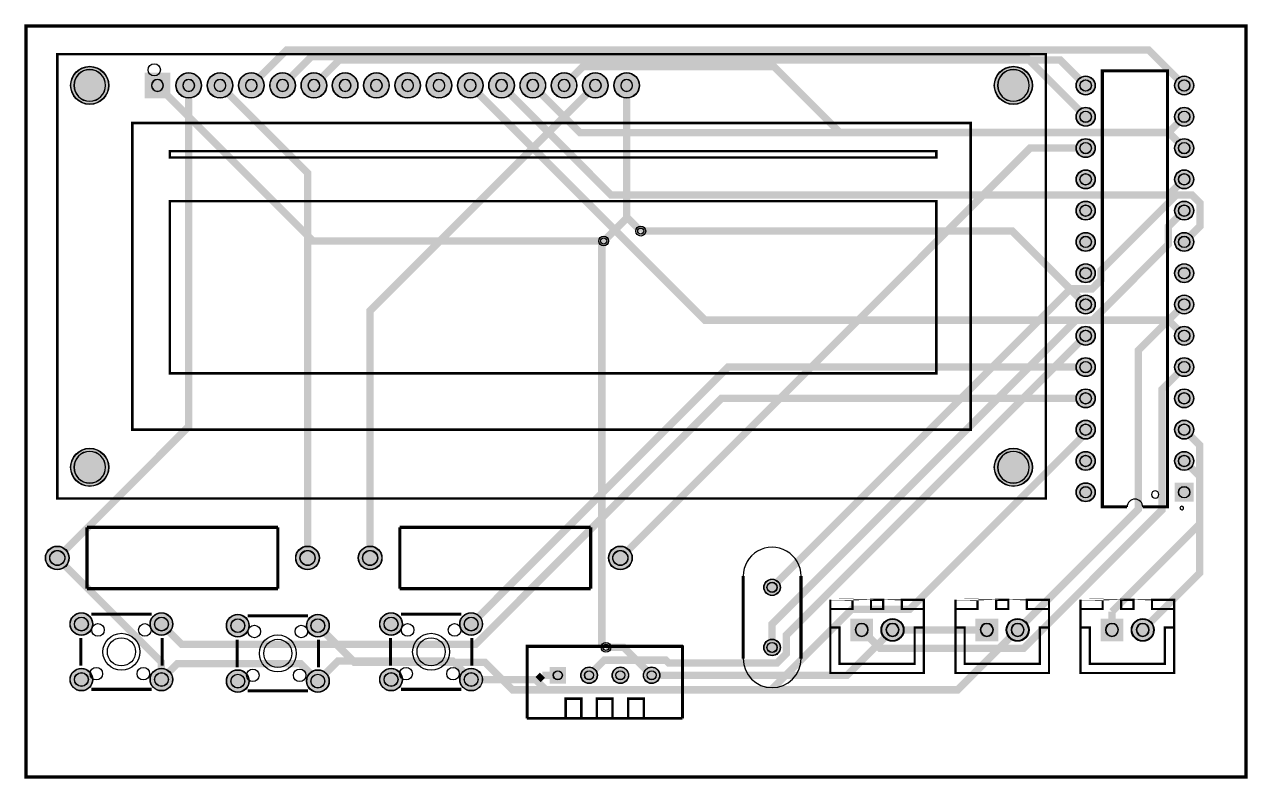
# Model space of a CAD drawing. Header units: millimetres. Extents: x 7.5 to 106.8, y 38 to 99.2.
import ezdxf

# ---------------------------------------------------------------- set-up
doc = ezdxf.new("R2010")
doc.units = ezdxf.units.MM
for name, color, linetype, true_color in [('BoardOutLine', 7, 'Continuous', 0xff00ff), ('BottomLayer', 7, 'Continuous', 0x0000ff), ('BottomSolderMaskLayer', 7, 'Continuous', 0xaa00ff), ('Document', 7, 'Continuous', 0xffffff), ('Hole', 7, 'Continuous', 0x222222), ('Multi-Layer', 7, 'Continuous', 0xc0c0c0), ('TopLayer', 7, 'Continuous', 0xff0000), ('TopSilkLayer', 7, 'Continuous', 0xffcc00), ('TopSolderMaskLayer', 7, 'Continuous', 0x800080)]:
    doc.layers.add(name, color=color, linetype=linetype, true_color=true_color)

msp = doc.modelspace()

# ---------------------------------------------------------------- hatches: boundary and pattern name
at = {"layer": 'BottomSolderMaskLayer'}
for points in [[(11.243, 94.24, 1), (14.341, 94.24, 1)], [(86.243, 94.24, 1), (89.342, 94.24, 1)], [(17.251, 95.282), (19.333, 95.282), (19.333, 93.199), (17.251, 93.199)], [(19.791, 94.24, 1), (21.874, 94.24, 1)], [(22.331, 94.24, 1), (24.414, 94.24, 1)], [(24.871, 94.24, 1), (26.954, 94.24, 1)], [(27.411, 94.24, 1), (29.494, 94.24, 1)], [(29.951, 94.24, 1), (32.034, 94.24, 1)], [(32.491, 94.24, 1), (34.574, 94.24, 1)], [(35.031, 94.24, 1), (37.114, 94.24, 1)], [(37.571, 94.24, 1), (39.654, 94.24, 1)], [(40.111, 94.24, 1), (42.194, 94.24, 1)], [(42.651, 94.24, 1), (44.734, 94.24, 1)], [(45.191, 94.24, 1), (47.274, 94.24, 1)], [(47.731, 94.24, 1), (49.814, 94.24, 1)], [(50.271, 94.24, 1), (52.354, 94.24, 1)], [(52.811, 94.24, 1), (54.894, 94.24, 1)], [(55.351, 94.24, 1), (57.434, 94.24, 1)], [(92.888, 94.234, 1), (94.439, 94.234, 1)], [(100.888, 94.234, 1), (102.439, 94.234, 1)], [(92.888, 91.694, 1), (94.439, 91.694, 1)], [(100.888, 91.694, 1), (102.439, 91.694, 1)], [(92.888, 89.154, 1), (94.439, 89.154, 1)], [(100.888, 89.154, 1), (102.439, 89.154, 1)], [(92.888, 86.614, 1), (94.439, 86.614, 1)], [(100.888, 86.614, 1), (102.439, 86.614, 1)], [(92.888, 84.074, 1), (94.439, 84.074, 1)], [(100.888, 84.074, 1), (102.439, 84.074, 1)], [(92.888, 81.534, 1), (94.439, 81.534, 1)], [(100.888, 81.534, 1), (102.439, 81.534, 1)], [(92.888, 78.994, 1), (94.439, 78.994, 1)], [(100.888, 78.994, 1), (102.439, 78.994, 1)], [(92.888, 76.454, 1), (94.439, 76.454, 1)], [(100.888, 76.454, 1), (102.439, 76.454, 1)], [(92.888, 73.914, 1), (94.439, 73.914, 1)], [(100.888, 73.914, 1), (102.439, 73.914, 1)], [(92.888, 71.374, 1), (94.439, 71.374, 1)], [(100.888, 71.374, 1), (102.439, 71.374, 1)], [(92.888, 68.834, 1), (94.439, 68.834, 1)], [(100.888, 68.834, 1), (102.439, 68.834, 1)], [(92.888, 66.294, 1), (94.439, 66.294, 1)], [(100.888, 66.294, 1), (102.439, 66.294, 1)], [(11.243, 63.24, 1), (14.341, 63.24, 1)], [(86.243, 63.24, 1), (89.342, 63.24, 1)], [(92.888, 63.754, 1), (94.439, 63.754, 1)], [(100.888, 63.754, 1), (102.439, 63.754, 1)], [(92.888, 61.214, 1), (94.439, 61.214, 1)], [(102.439, 60.439), (100.888, 60.439), (100.888, 61.99), (102.439, 61.99)], [(9.195, 55.88, 1), (11.125, 55.88, 1)], [(29.515, 55.88, 1), (31.445, 55.88, 1)], [(34.595, 55.88, 1), (36.525, 55.88, 1)], [(54.915, 55.88, 1), (56.845, 55.88, 1)], [(67.524, 53.494, 1), (68.874, 53.494, 1)], [(11.19, 50.511, 1), (13.041, 50.511, 1)], [(17.693, 50.511, 1), (19.544, 50.511, 1)], [(23.89, 50.384, 1), (25.741, 50.384, 1)], [(30.393, 50.384, 1), (32.244, 50.384, 1)], [(36.336, 50.511, 1), (38.187, 50.511, 1)], [(42.839, 50.511, 1), (44.69, 50.511, 1)], [(74.552, 50.964), (76.404, 50.964), (76.404, 49.112), (74.552, 49.112)], [(77.052, 50.038, 1), (78.904, 50.038, 1)], [(84.712, 50.964), (86.564, 50.964), (86.564, 49.112), (84.712, 49.112)], [(87.212, 50.038, 1), (89.064, 50.038, 1)], [(94.872, 50.964), (96.724, 50.964), (96.724, 49.112), (94.872, 49.112)], [(97.372, 50.038, 1), (99.224, 50.038, 1)], [(67.524, 48.614, 1), (68.874, 48.614, 1)], [(11.19, 46.01, 1), (13.041, 46.01, 1)], [(17.693, 46.01, 1), (19.544, 46.01, 1)], [(23.89, 45.883, 1), (25.741, 45.883, 1)], [(30.393, 45.883, 1), (32.244, 45.883, 1)], [(36.336, 46.01, 1), (38.187, 46.01, 1)], [(42.839, 46.01, 1), (44.69, 46.01, 1)], [(51.473, 45.682), (50.127, 45.682), (50.127, 47.028), (51.473, 47.028)], [(52.667, 46.355, 1), (54.013, 46.355, 1)], [(55.207, 46.355, 1), (56.553, 46.355, 1)], [(57.747, 46.355, 1), (59.093, 46.355, 1)]]:
    msp.add_hatch(color=256, dxfattribs=at).paths.add_polyline_path(points)
at = {"layer": 'Document'}
for points in [[(48.43, 42.955), (48.43, 48.585), (60.8, 48.585), (60.8, 42.955), (48.58, 42.955), (48.58, 42.755), (60.95, 42.755), (61.04, 42.845), (61.04, 48.715), (60.93, 48.825), (48.29, 48.825), (48.19, 48.725), (48.19, 42.815), (48.25, 42.755), (48.57, 42.755), (48.57, 42.955)], [(51.53, 42.955), (51.34, 42.955), (51.34, 44.475), (51.41, 44.545), (52.73, 44.545), (52.8, 44.475), (52.8, 42.965), (52.61, 42.965), (52.61, 44.345), (52.6, 44.355), (51.54, 44.355), (51.53, 44.345)], [(54.07, 42.955), (53.88, 42.955), (53.88, 44.475), (53.95, 44.545), (55.27, 44.545), (55.34, 44.475), (55.34, 42.965), (55.15, 42.965), (55.15, 44.345), (55.14, 44.355), (54.08, 44.355), (54.07, 44.345)], [(56.61, 42.955), (56.42, 42.955), (56.42, 44.475), (56.49, 44.545), (57.81, 44.545), (57.88, 44.475), (57.88, 42.965), (57.69, 42.965), (57.69, 44.345), (57.68, 44.355), (56.62, 44.355), (56.61, 44.345)]]:
    msp.add_hatch(color=256, dxfattribs=at).paths.add_polyline_path(points)
at = {"layer": 'Multi-Layer'}
for points in [[(11.268, 94.24, 1), (14.316, 94.24, 1)], [(86.268, 94.24, 1), (89.316, 94.24, 1)], [(17.276, 95.256), (19.308, 95.256), (19.308, 93.224), (17.276, 93.224)], [(19.816, 94.24, 1), (21.848, 94.24, 1)], [(22.356, 94.24, 1), (24.388, 94.24, 1)], [(24.896, 94.24, 1), (26.928, 94.24, 1)], [(27.436, 94.24, 1), (29.468, 94.24, 1)], [(29.976, 94.24, 1), (32.008, 94.24, 1)], [(32.516, 94.24, 1), (34.548, 94.24, 1)], [(35.056, 94.24, 1), (37.088, 94.24, 1)], [(37.596, 94.24, 1), (39.628, 94.24, 1)], [(40.136, 94.24, 1), (42.168, 94.24, 1)], [(42.676, 94.24, 1), (44.708, 94.24, 1)], [(45.216, 94.24, 1), (47.248, 94.24, 1)], [(47.756, 94.24, 1), (49.788, 94.24, 1)], [(50.296, 94.24, 1), (52.328, 94.24, 1)], [(52.836, 94.24, 1), (54.868, 94.24, 1)], [(55.376, 94.24, 1), (57.408, 94.24, 1)], [(92.913, 94.234, 1), (94.413, 94.234, 1)], [(100.913, 94.234, 1), (102.413, 94.234, 1)], [(92.913, 91.694, 1), (94.413, 91.694, 1)], [(100.913, 91.694, 1), (102.413, 91.694, 1)], [(92.913, 89.154, 1), (94.413, 89.154, 1)], [(100.913, 89.154, 1), (102.413, 89.154, 1)], [(92.913, 86.614, 1), (94.413, 86.614, 1)], [(100.913, 86.614, 1), (102.413, 86.614, 1)], [(92.913, 84.074, 1), (94.413, 84.074, 1)], [(100.913, 84.074, 1), (102.413, 84.074, 1)], [(92.913, 81.534, 1), (94.413, 81.534, 1)], [(100.913, 81.534, 1), (102.413, 81.534, 1)], [(92.913, 78.994, 1), (94.413, 78.994, 1)], [(100.913, 78.994, 1), (102.413, 78.994, 1)], [(92.913, 76.454, 1), (94.413, 76.454, 1)], [(100.913, 76.454, 1), (102.413, 76.454, 1)], [(92.913, 73.914, 1), (94.413, 73.914, 1)], [(100.913, 73.914, 1), (102.413, 73.914, 1)], [(92.913, 71.374, 1), (94.413, 71.374, 1)], [(100.913, 71.374, 1), (102.413, 71.374, 1)], [(92.913, 68.834, 1), (94.413, 68.834, 1)], [(100.913, 68.834, 1), (102.413, 68.834, 1)], [(92.913, 66.294, 1), (94.413, 66.294, 1)], [(100.913, 66.294, 1), (102.413, 66.294, 1)], [(11.268, 63.24, 1), (14.316, 63.24, 1)], [(86.268, 63.24, 1), (89.316, 63.24, 1)], [(92.913, 63.754, 1), (94.413, 63.754, 1)], [(100.913, 63.754, 1), (102.413, 63.754, 1)], [(92.913, 61.214, 1), (94.413, 61.214, 1)], [(102.413, 60.464), (100.913, 60.464), (100.913, 61.964), (102.413, 61.964)], [(9.22, 55.88, 1), (11.1, 55.88, 1)], [(29.54, 55.88, 1), (31.42, 55.88, 1)], [(34.62, 55.88, 1), (36.5, 55.88, 1)], [(54.94, 55.88, 1), (56.82, 55.88, 1)], [(67.549, 53.494, 1), (68.849, 53.494, 1)], [(11.216, 50.511, 1), (13.016, 50.511, 1)], [(17.718, 50.511, 1), (19.518, 50.511, 1)], [(23.916, 50.384, 1), (25.716, 50.384, 1)], [(30.418, 50.384, 1), (32.218, 50.384, 1)], [(36.362, 50.511, 1), (38.162, 50.511, 1)], [(42.864, 50.511, 1), (44.664, 50.511, 1)], [(74.603, 50.913), (76.353, 50.913), (76.353, 49.163), (74.603, 49.163)], [(77.103, 50.038, 1), (78.853, 50.038, 1)], [(84.763, 50.913), (86.513, 50.913), (86.513, 49.163), (84.763, 49.163)], [(87.263, 50.038, 1), (89.013, 50.038, 1)], [(94.923, 50.913), (96.673, 50.913), (96.673, 49.163), (94.923, 49.163)], [(97.423, 50.038, 1), (99.173, 50.038, 1)], [(67.549, 48.614, 1), (68.849, 48.614, 1)], [(11.216, 46.01, 1), (13.016, 46.01, 1)], [(17.718, 46.01, 1), (19.518, 46.01, 1)], [(23.916, 45.883, 1), (25.716, 45.883, 1)], [(30.418, 45.883, 1), (32.218, 45.883, 1)], [(36.362, 46.01, 1), (38.162, 46.01, 1)], [(42.864, 46.01, 1), (44.664, 46.01, 1)], [(51.448, 45.707), (50.152, 45.707), (50.152, 47.003), (51.448, 47.003)], [(52.692, 46.355, 1), (53.988, 46.355, 1)], [(55.232, 46.355, 1), (56.528, 46.355, 1)], [(57.772, 46.355, 1), (59.068, 46.355, 1)]]:
    msp.add_hatch(color=256, dxfattribs=at).paths.add_polyline_path(points)
at = {"layer": 'TopSolderMaskLayer'}
for points in [[(11.243, 94.24, 1), (14.341, 94.24, 1)], [(86.243, 94.24, 1), (89.342, 94.24, 1)], [(17.251, 95.282), (19.333, 95.282), (19.333, 93.199), (17.251, 93.199)], [(19.791, 94.24, 1), (21.874, 94.24, 1)], [(22.331, 94.24, 1), (24.414, 94.24, 1)], [(24.871, 94.24, 1), (26.954, 94.24, 1)], [(27.411, 94.24, 1), (29.494, 94.24, 1)], [(29.951, 94.24, 1), (32.034, 94.24, 1)], [(32.491, 94.24, 1), (34.574, 94.24, 1)], [(35.031, 94.24, 1), (37.114, 94.24, 1)], [(37.571, 94.24, 1), (39.654, 94.24, 1)], [(40.111, 94.24, 1), (42.194, 94.24, 1)], [(42.651, 94.24, 1), (44.734, 94.24, 1)], [(45.191, 94.24, 1), (47.274, 94.24, 1)], [(47.731, 94.24, 1), (49.814, 94.24, 1)], [(50.271, 94.24, 1), (52.354, 94.24, 1)], [(52.811, 94.24, 1), (54.894, 94.24, 1)], [(55.351, 94.24, 1), (57.434, 94.24, 1)], [(92.888, 94.234, 1), (94.439, 94.234, 1)], [(100.888, 94.234, 1), (102.439, 94.234, 1)], [(92.888, 91.694, 1), (94.439, 91.694, 1)], [(100.888, 91.694, 1), (102.439, 91.694, 1)], [(92.888, 89.154, 1), (94.439, 89.154, 1)], [(100.888, 89.154, 1), (102.439, 89.154, 1)], [(92.888, 86.614, 1), (94.439, 86.614, 1)], [(100.888, 86.614, 1), (102.439, 86.614, 1)], [(92.888, 84.074, 1), (94.439, 84.074, 1)], [(100.888, 84.074, 1), (102.439, 84.074, 1)], [(92.888, 81.534, 1), (94.439, 81.534, 1)], [(100.888, 81.534, 1), (102.439, 81.534, 1)], [(92.888, 78.994, 1), (94.439, 78.994, 1)], [(100.888, 78.994, 1), (102.439, 78.994, 1)], [(92.888, 76.454, 1), (94.439, 76.454, 1)], [(100.888, 76.454, 1), (102.439, 76.454, 1)], [(92.888, 73.914, 1), (94.439, 73.914, 1)], [(100.888, 73.914, 1), (102.439, 73.914, 1)], [(92.888, 71.374, 1), (94.439, 71.374, 1)], [(100.888, 71.374, 1), (102.439, 71.374, 1)], [(92.888, 68.834, 1), (94.439, 68.834, 1)], [(100.888, 68.834, 1), (102.439, 68.834, 1)], [(92.888, 66.294, 1), (94.439, 66.294, 1)], [(100.888, 66.294, 1), (102.439, 66.294, 1)], [(11.243, 63.24, 1), (14.341, 63.24, 1)], [(86.243, 63.24, 1), (89.342, 63.24, 1)], [(92.888, 63.754, 1), (94.439, 63.754, 1)], [(100.888, 63.754, 1), (102.439, 63.754, 1)], [(92.888, 61.214, 1), (94.439, 61.214, 1)], [(102.439, 60.439), (100.888, 60.439), (100.888, 61.99), (102.439, 61.99)], [(9.195, 55.88, 1), (11.125, 55.88, 1)], [(29.515, 55.88, 1), (31.445, 55.88, 1)], [(34.595, 55.88, 1), (36.525, 55.88, 1)], [(54.915, 55.88, 1), (56.845, 55.88, 1)], [(67.524, 53.494, 1), (68.874, 53.494, 1)], [(11.19, 50.511, 1), (13.041, 50.511, 1)], [(17.693, 50.511, 1), (19.544, 50.511, 1)], [(23.89, 50.384, 1), (25.741, 50.384, 1)], [(30.393, 50.384, 1), (32.244, 50.384, 1)], [(36.336, 50.511, 1), (38.187, 50.511, 1)], [(42.839, 50.511, 1), (44.69, 50.511, 1)], [(74.552, 50.964), (76.404, 50.964), (76.404, 49.112), (74.552, 49.112)], [(77.052, 50.038, 1), (78.904, 50.038, 1)], [(84.712, 50.964), (86.564, 50.964), (86.564, 49.112), (84.712, 49.112)], [(87.212, 50.038, 1), (89.064, 50.038, 1)], [(94.872, 50.964), (96.724, 50.964), (96.724, 49.112), (94.872, 49.112)], [(97.372, 50.038, 1), (99.224, 50.038, 1)], [(67.524, 48.614, 1), (68.874, 48.614, 1)], [(11.19, 46.01, 1), (13.041, 46.01, 1)], [(17.693, 46.01, 1), (19.544, 46.01, 1)], [(23.89, 45.883, 1), (25.741, 45.883, 1)], [(30.393, 45.883, 1), (32.244, 45.883, 1)], [(36.336, 46.01, 1), (38.187, 46.01, 1)], [(42.839, 46.01, 1), (44.69, 46.01, 1)], [(51.473, 45.682), (50.127, 45.682), (50.127, 47.028), (51.473, 47.028)], [(52.667, 46.355, 1), (54.013, 46.355, 1)], [(55.207, 46.355, 1), (56.553, 46.355, 1)], [(57.747, 46.355, 1), (59.093, 46.355, 1)]]:
    msp.add_hatch(color=256, dxfattribs=at).paths.add_polyline_path(points)

# ---------------------------------------------------------------- linework, layer by layer
at = {"layer": 'BoardOutLine', "const_width": 0.254}
msp.add_lwpolyline([(7.62, 99.06), (7.62, 38.1), (106.68, 38.1), (106.68, 99.06), (7.62, 99.06)], close=True, dxfattribs=at)
at = {"layer": 'BottomLayer', "const_width": 0.6}
for points in [[(28.452, 94.24), (30.784, 96.572), (88.785, 96.572), (93.663, 91.694)], [(101.663, 91.694), (100.393, 90.424), (73.69, 90.424), (68.356, 95.758), (52.83, 95.758), (51.312, 94.24)], [(20.832, 94.24), (20.832, 66.552), (10.16, 55.88)], [(30.48, 55.88), (30.48, 87.132), (23.372, 94.24)], [(53.852, 94.24), (35.56, 75.948), (35.56, 55.88)], [(56.392, 83.467), (56.392, 94.24)], [(55.88, 55.88), (89.154, 89.154), (93.663, 89.154)], [(68.199, 53.494), (92.429, 77.724), (94.18, 77.724), (94.915, 78.459), (94.915, 79.229), (101.03, 85.344), (102.301, 85.344), (102.951, 84.694), (102.951, 82.822), (101.663, 81.534)], [(54.53, 81.605), (56.392, 83.467), (56.392, 83.467)], [(56.392, 83.467), (56.482, 83.467), (57.537, 82.413)], [(101.663, 84.074), (100.375, 82.786), (100.375, 81.33), (94.229, 75.184), (92.875, 75.184), (68.199, 50.508), (68.199, 48.614)], [(54.712, 48.626), (54.375, 48.962), (54.375, 81.45), (54.53, 81.605)], [(101.663, 76.454), (97.946, 72.737), (97.946, 59.846), (88.138, 50.038)], [(93.663, 73.914), (69.357, 49.608), (69.357, 48.104), (68.613, 47.36), (59.799, 47.36), (59.579, 47.58), (54.565, 47.58), (53.34, 46.355)], [(101.663, 71.374), (99.863, 69.574), (99.863, 59.784), (88.624, 48.545), (76.971, 48.545), (75.478, 50.038)], [(93.663, 66.294), (93.663, 65.998), (79.379, 51.715), (74.675, 51.715), (68.133, 45.173), (47.12, 45.173), (44.882, 47.411), (34.291, 47.411), (31.318, 50.384)], [(101.663, 66.294), (102.915, 65.042), (102.915, 54.655), (98.298, 50.038)], [(10.16, 55.88), (18.618, 47.422), (18.618, 46.01)]]:
    msp.add_lwpolyline(points, dxfattribs=at)
at = {"layer": 'BottomSolderMaskLayer'}
for points in [[(12.795, 95.531), (12.789, 95.531)], [(87.795, 95.531), (87.79, 95.531)], [(18.292, 94.724), (18.292, 94.724)], [(20.832, 94.724), (20.832, 94.724)], [(23.372, 94.724), (23.372, 94.724)], [(25.912, 94.724), (25.912, 94.724)], [(28.452, 94.724), (28.452, 94.724)], [(30.992, 94.724), (30.992, 94.724)], [(33.532, 94.724), (33.532, 94.724)], [(36.072, 94.724), (36.072, 94.724)], [(38.612, 94.724), (38.612, 94.724)], [(41.152, 94.724), (41.152, 94.724)], [(43.692, 94.724), (43.692, 94.724)], [(46.232, 94.724), (46.232, 94.724)], [(48.772, 94.724), (48.772, 94.724)], [(51.312, 94.724), (51.312, 94.724)], [(53.852, 94.724), (53.852, 94.724)], [(56.392, 94.724), (56.392, 94.724)], [(18.292, 93.756), (18.292, 93.756)], [(20.832, 93.756), (20.832, 93.756)], [(23.372, 93.756), (23.372, 93.756)], [(25.912, 93.756), (25.912, 93.756)], [(28.452, 93.756), (28.452, 93.756)], [(30.992, 93.756), (30.992, 93.756)], [(33.532, 93.756), (33.532, 93.756)], [(36.072, 93.756), (36.072, 93.756)], [(38.612, 93.756), (38.612, 93.756)], [(41.152, 93.756), (41.152, 93.756)], [(43.692, 93.756), (43.692, 93.756)], [(46.232, 93.756), (46.232, 93.756)], [(48.772, 93.756), (48.772, 93.756)], [(51.312, 93.756), (51.312, 93.756)], [(53.852, 93.756), (53.852, 93.756)], [(56.392, 93.756), (56.392, 93.756)], [(12.795, 92.949), (12.789, 92.949)], [(87.795, 92.949), (87.79, 92.949)], [(12.795, 64.531), (12.789, 64.531)], [(87.795, 64.531), (87.79, 64.531)], [(12.795, 61.949), (12.789, 61.949)], [(87.795, 61.949), (87.79, 61.949)], [(75.481, 50.567), (75.475, 50.567)], [(77.981, 50.567), (77.975, 50.567)], [(85.641, 50.567), (85.635, 50.567)], [(88.141, 50.567), (88.135, 50.567)], [(95.801, 50.567), (95.795, 50.567)], [(98.301, 50.567), (98.296, 50.567)], [(75.481, 49.509), (75.475, 49.509)], [(77.981, 49.509), (77.975, 49.509)], [(85.641, 49.509), (85.635, 49.509)], [(88.141, 49.509), (88.135, 49.509)], [(95.801, 49.509), (95.795, 49.509)], [(98.301, 49.509), (98.296, 49.509)]]:
    msp.add_lwpolyline(points, close=True, dxfattribs=at)
for centre, radius in [((12.792, 94.24), 1.549), ((87.792, 94.24), 1.549), ((20.832, 94.24), 1.041), ((23.372, 94.24), 1.041), ((25.912, 94.24), 1.041), ((28.452, 94.24), 1.041), ((30.992, 94.24), 1.041), ((33.532, 94.24), 1.041), ((36.072, 94.24), 1.041), ((38.612, 94.24), 1.041), ((41.152, 94.24), 1.041), ((43.692, 94.24), 1.041), ((46.232, 94.24), 1.041), ((48.772, 94.24), 1.041), ((51.312, 94.24), 1.041), ((53.852, 94.24), 1.041), ((56.392, 94.24), 1.041), ((93.663, 94.234), 0.775), ((93.663, 94.234), 0.465), ((101.663, 94.234), 0.775), ((101.663, 94.234), 0.465), ((93.663, 91.694), 0.775), ((101.663, 91.694), 0.775), ((93.663, 91.694), 0.465), ((101.663, 91.694), 0.465), ((93.663, 89.154), 0.775), ((93.663, 89.154), 0.465), ((101.663, 89.154), 0.775), ((101.663, 89.154), 0.465), ((93.663, 86.614), 0.775), ((93.663, 86.614), 0.465), ((101.663, 86.614), 0.775), ((101.663, 86.614), 0.465), ((93.663, 84.074), 0.775), ((93.663, 84.074), 0.465), ((101.663, 84.074), 0.775), ((101.663, 84.074), 0.465), ((93.663, 81.534), 0.775), ((93.663, 81.534), 0.465), ((101.663, 81.534), 0.775), ((101.663, 81.534), 0.465), ((93.663, 78.994), 0.775), ((93.663, 78.994), 0.465), ((101.663, 78.994), 0.775), ((101.663, 78.994), 0.465), ((93.663, 76.454), 0.775), ((93.663, 76.454), 0.465), ((101.663, 76.454), 0.775), ((101.663, 76.454), 0.465), ((93.663, 73.914), 0.775), ((101.663, 73.914), 0.775), ((93.663, 73.914), 0.465), ((101.663, 73.914), 0.465), ((93.663, 71.374), 0.775), ((93.663, 71.374), 0.465), ((101.663, 71.374), 0.775), ((101.663, 71.374), 0.465), ((93.663, 68.834), 0.775), ((101.663, 68.834), 0.775), ((93.663, 68.834), 0.465), ((101.663, 68.834), 0.465), ((93.663, 66.294), 0.775), ((93.663, 66.294), 0.465), ((101.663, 66.294), 0.775), ((101.663, 66.294), 0.465), ((12.792, 63.24), 1.549), ((87.792, 63.24), 1.549), ((93.663, 63.754), 0.775), ((93.663, 63.754), 0.465), ((101.663, 63.754), 0.775), ((101.663, 63.754), 0.465), ((93.663, 61.214), 0.775), ((93.663, 61.214), 0.465), ((101.663, 61.214), 0.465), ((10.16, 55.88), 0.965), ((30.48, 55.88), 0.965), ((35.56, 55.88), 0.965), ((55.88, 55.88), 0.965), ((10.16, 55.88), 0.616), ((30.48, 55.88), 0.616), ((35.56, 55.88), 0.616), ((55.88, 55.88), 0.616), ((68.199, 53.494), 0.675), ((68.199, 53.494), 0.415), ((12.116, 50.511), 0.925), ((12.116, 50.511), 0.566), ((18.618, 50.511), 0.925), ((18.618, 50.511), 0.566), ((24.816, 50.384), 0.925), ((24.816, 50.384), 0.566), ((31.318, 50.384), 0.925), ((31.318, 50.384), 0.566), ((37.262, 50.511), 0.925), ((37.262, 50.511), 0.566), ((43.764, 50.511), 0.925), ((43.764, 50.511), 0.566), ((77.978, 50.038), 0.926), ((88.138, 50.038), 0.926), ((98.298, 50.038), 0.926), ((68.199, 48.614), 0.675), ((68.199, 48.614), 0.415), ((12.116, 46.01), 0.925), ((18.618, 46.01), 0.925), ((24.816, 45.883), 0.925), ((31.318, 45.883), 0.925), ((37.262, 46.01), 0.925), ((43.764, 46.01), 0.925), ((50.8, 46.355), 0.37), ((53.34, 46.355), 0.673), ((53.34, 46.355), 0.37), ((55.88, 46.355), 0.673), ((55.88, 46.355), 0.37), ((58.42, 46.355), 0.673), ((58.42, 46.355), 0.37), ((12.116, 46.01), 0.566), ((18.618, 46.01), 0.566), ((24.816, 45.883), 0.566), ((31.318, 45.883), 0.566), ((37.262, 46.01), 0.566), ((43.764, 46.01), 0.566)]:
    msp.add_circle(centre, radius, dxfattribs=at)
for centre, radius, start, end in [((12.789, 94.24), 1.291, 90, 270), ((12.795, 94.24), 1.291, 270, 90), ((87.79, 94.24), 1.291, 90, 270), ((87.795, 94.24), 1.291, 270, 90), ((18.292, 94.24), 0.484, 90, 270), ((18.292, 94.24), 0.484, 270, 90), ((20.832, 94.24), 0.484, 90, 270), ((20.832, 94.24), 0.484, 270, 90), ((23.372, 94.24), 0.484, 90, 270), ((23.372, 94.24), 0.484, 270, 90), ((25.912, 94.24), 0.484, 90, 270), ((25.912, 94.24), 0.484, 270, 90), ((28.452, 94.24), 0.484, 90, 270), ((28.452, 94.24), 0.484, 270, 90), ((30.992, 94.24), 0.484, 90, 270), ((30.992, 94.24), 0.484, 270, 90), ((33.532, 94.24), 0.484, 90, 270), ((33.532, 94.24), 0.484, 270, 90), ((36.072, 94.24), 0.484, 90, 270), ((36.072, 94.24), 0.484, 270, 90), ((38.612, 94.24), 0.484, 90, 270), ((38.612, 94.24), 0.484, 270, 90), ((41.152, 94.24), 0.484, 90, 270), ((41.152, 94.24), 0.484, 270, 90), ((43.692, 94.24), 0.484, 90, 270), ((43.692, 94.24), 0.484, 270, 90), ((46.232, 94.24), 0.484, 90, 270), ((46.232, 94.24), 0.484, 270, 90), ((48.772, 94.24), 0.484, 90, 270), ((48.772, 94.24), 0.484, 270, 90), ((51.312, 94.24), 0.484, 90, 270), ((51.312, 94.24), 0.484, 270, 90), ((53.852, 94.24), 0.484, 90, 270), ((53.852, 94.24), 0.484, 270, 90), ((56.392, 94.24), 0.484, 90, 270), ((56.392, 94.24), 0.484, 270, 90), ((12.789, 63.24), 1.291, 90, 270), ((12.795, 63.24), 1.291, 270, 90), ((87.79, 63.24), 1.291, 90, 270), ((87.795, 63.24), 1.291, 270, 90), ((75.475, 50.038), 0.529, 90, 270), ((75.481, 50.038), 0.529, 270, 90), ((77.975, 50.038), 0.529, 90, 270), ((77.981, 50.038), 0.529, 270, 90), ((85.635, 50.038), 0.529, 90, 270), ((85.641, 50.038), 0.529, 270, 90), ((88.135, 50.038), 0.529, 90, 270), ((88.141, 50.038), 0.529, 270, 90), ((95.795, 50.038), 0.529, 90, 270), ((95.801, 50.038), 0.529, 270, 90), ((98.296, 50.038), 0.529, 90, 270), ((98.301, 50.038), 0.529, 270, 90)]:
    msp.add_arc(centre, radius, start, end, dxfattribs=at)
at = {"layer": 'Document'}
msp.add_circle((18.034, 95.504), 0.5, dxfattribs=at)
at = {"layer": 'Hole'}
for centre in [(57.537, 82.413), (54.53, 81.605), (54.712, 48.626)]:
    msp.add_circle(centre, 0.25, dxfattribs=at)
at = {"layer": 'Multi-Layer'}
for points in [[(12.795, 95.51), (12.789, 95.51)], [(87.795, 95.51), (87.79, 95.51)], [(18.292, 94.713), (18.292, 94.713)], [(20.832, 94.713), (20.832, 94.713)], [(23.372, 94.713), (23.372, 94.713)], [(25.912, 94.713), (25.912, 94.713)], [(28.452, 94.713), (28.452, 94.713)], [(30.992, 94.713), (30.992, 94.713)], [(33.532, 94.713), (33.532, 94.713)], [(36.072, 94.713), (36.072, 94.713)], [(38.612, 94.713), (38.612, 94.713)], [(41.152, 94.713), (41.152, 94.713)], [(43.692, 94.713), (43.692, 94.713)], [(46.232, 94.713), (46.232, 94.713)], [(48.772, 94.713), (48.772, 94.713)], [(51.312, 94.713), (51.312, 94.713)], [(53.852, 94.713), (53.852, 94.713)], [(56.392, 94.713), (56.392, 94.713)], [(18.292, 93.768), (18.292, 93.768)], [(20.832, 93.768), (20.832, 93.768)], [(23.372, 93.768), (23.372, 93.768)], [(25.912, 93.768), (25.912, 93.768)], [(28.452, 93.768), (28.452, 93.768)], [(30.992, 93.768), (30.992, 93.768)], [(33.532, 93.768), (33.532, 93.768)], [(36.072, 93.768), (36.072, 93.768)], [(38.612, 93.768), (38.612, 93.768)], [(41.152, 93.768), (41.152, 93.768)], [(43.692, 93.768), (43.692, 93.768)], [(46.232, 93.768), (46.232, 93.768)], [(48.772, 93.768), (48.772, 93.768)], [(51.312, 93.768), (51.312, 93.768)], [(53.852, 93.768), (53.852, 93.768)], [(56.392, 93.768), (56.392, 93.768)], [(12.795, 92.97), (12.789, 92.97)], [(87.795, 92.97), (87.79, 92.97)], [(12.795, 64.51), (12.789, 64.51)], [(87.795, 64.51), (87.79, 64.51)], [(12.795, 61.97), (12.789, 61.97)], [(87.795, 61.97), (87.79, 61.97)], [(75.481, 50.538), (75.475, 50.538)], [(77.981, 50.538), (77.976, 50.538)], [(85.641, 50.538), (85.636, 50.538)], [(88.141, 50.538), (88.136, 50.538)], [(95.801, 50.538), (95.796, 50.538)], [(98.301, 50.538), (98.296, 50.538)], [(75.481, 49.538), (75.475, 49.538)], [(77.981, 49.538), (77.976, 49.538)], [(85.641, 49.538), (85.636, 49.538)], [(88.141, 49.538), (88.136, 49.538)], [(95.801, 49.538), (95.796, 49.538)], [(98.301, 49.538), (98.296, 49.538)]]:
    msp.add_lwpolyline(points, close=True, dxfattribs=at)
for centre, radius in [((12.792, 94.24), 1.524), ((87.792, 94.24), 1.524), ((20.832, 94.24), 1.016), ((23.372, 94.24), 1.016), ((25.912, 94.24), 1.016), ((28.452, 94.24), 1.016), ((30.992, 94.24), 1.016), ((33.532, 94.24), 1.016), ((36.072, 94.24), 1.016), ((38.612, 94.24), 1.016), ((41.152, 94.24), 1.016), ((43.692, 94.24), 1.016), ((46.232, 94.24), 1.016), ((48.772, 94.24), 1.016), ((51.312, 94.24), 1.016), ((53.852, 94.24), 1.016), ((56.392, 94.24), 1.016), ((93.663, 94.234), 0.75), ((93.663, 94.234), 0.45), ((101.663, 94.234), 0.75), ((101.663, 94.234), 0.45), ((93.663, 91.694), 0.75), ((101.663, 91.694), 0.75), ((93.663, 91.694), 0.45), ((101.663, 91.694), 0.45), ((93.663, 89.154), 0.75), ((93.663, 89.154), 0.45), ((101.663, 89.154), 0.75), ((101.663, 89.154), 0.45), ((93.663, 86.614), 0.75), ((93.663, 86.614), 0.45), ((101.663, 86.614), 0.75), ((101.663, 86.614), 0.45), ((93.663, 84.074), 0.75), ((93.663, 84.074), 0.45), ((101.663, 84.074), 0.75), ((101.663, 84.074), 0.45), ((57.537, 82.413), 0.4), ((54.53, 81.605), 0.4), ((93.663, 81.534), 0.75), ((93.663, 81.534), 0.45), ((101.663, 81.534), 0.75), ((101.663, 81.534), 0.45), ((93.663, 78.994), 0.75), ((101.663, 78.994), 0.75), ((93.663, 78.994), 0.45), ((101.663, 78.994), 0.45), ((93.663, 76.454), 0.75), ((93.663, 76.454), 0.45), ((101.663, 76.454), 0.75), ((101.663, 76.454), 0.45), ((93.663, 73.914), 0.75), ((101.663, 73.914), 0.75), ((93.663, 73.914), 0.45), ((101.663, 73.914), 0.45), ((93.663, 71.374), 0.75), ((93.663, 71.374), 0.45), ((101.663, 71.374), 0.75), ((101.663, 71.374), 0.45), ((93.663, 68.834), 0.75), ((101.663, 68.834), 0.75), ((93.663, 68.834), 0.45), ((101.663, 68.834), 0.45), ((93.663, 66.294), 0.75), ((93.663, 66.294), 0.45), ((101.663, 66.294), 0.75), ((101.663, 66.294), 0.45), ((12.792, 63.24), 1.524), ((87.792, 63.24), 1.524), ((93.663, 63.754), 0.75), ((93.663, 63.754), 0.45), ((101.663, 63.754), 0.75), ((101.663, 63.754), 0.45), ((93.663, 61.214), 0.75), ((93.663, 61.214), 0.45), ((101.663, 61.214), 0.45), ((10.16, 55.88), 0.94), ((30.48, 55.88), 0.94), ((35.56, 55.88), 0.94), ((55.88, 55.88), 0.94), ((10.16, 55.88), 0.599), ((30.48, 55.88), 0.599), ((35.56, 55.88), 0.599), ((55.88, 55.88), 0.599), ((68.199, 53.494), 0.65), ((68.199, 53.494), 0.4), ((12.116, 50.511), 0.9), ((12.116, 50.511), 0.55), ((18.618, 50.511), 0.9), ((18.618, 50.511), 0.55), ((24.816, 50.384), 0.9), ((24.816, 50.384), 0.55), ((31.318, 50.384), 0.9), ((31.318, 50.384), 0.55), ((37.262, 50.511), 0.9), ((37.262, 50.511), 0.55), ((43.764, 50.511), 0.9), ((43.764, 50.511), 0.55), ((77.978, 50.038), 0.875), ((88.138, 50.038), 0.875), ((98.298, 50.038), 0.875), ((54.712, 48.626), 0.4), ((68.199, 48.614), 0.65), ((68.199, 48.614), 0.4), ((12.116, 46.01), 0.9), ((18.618, 46.01), 0.9), ((24.816, 45.883), 0.9), ((31.318, 45.883), 0.9), ((37.262, 46.01), 0.9), ((43.764, 46.01), 0.9), ((50.8, 46.355), 0.356), ((53.34, 46.355), 0.648), ((53.34, 46.355), 0.356), ((55.88, 46.355), 0.648), ((55.88, 46.355), 0.356), ((58.42, 46.355), 0.648), ((58.42, 46.355), 0.356), ((12.116, 46.01), 0.55), ((18.618, 46.01), 0.55), ((24.816, 45.883), 0.55), ((31.318, 45.883), 0.55), ((37.262, 46.01), 0.55), ((43.764, 46.01), 0.55)]:
    msp.add_circle(centre, radius, dxfattribs=at)
for centre, radius, start, end in [((12.789, 94.24), 1.27, 90, 270), ((12.795, 94.24), 1.27, 270, 90), ((87.79, 94.24), 1.27, 90, 270), ((87.795, 94.24), 1.27, 270, 90), ((18.292, 94.24), 0.472, 90, 270), ((18.292, 94.24), 0.472, 270, 90), ((20.832, 94.24), 0.472, 90, 270), ((20.832, 94.24), 0.472, 270, 90), ((23.372, 94.24), 0.472, 90, 270), ((23.372, 94.24), 0.472, 270, 90), ((25.912, 94.24), 0.472, 90, 270), ((25.912, 94.24), 0.472, 270, 90), ((28.452, 94.24), 0.472, 90, 270), ((28.452, 94.24), 0.472, 270, 90), ((30.992, 94.24), 0.472, 90, 270), ((30.992, 94.24), 0.472, 270, 90), ((33.532, 94.24), 0.472, 90, 270), ((33.532, 94.24), 0.472, 270, 90), ((36.072, 94.24), 0.472, 90, 270), ((36.072, 94.24), 0.472, 270, 90), ((38.612, 94.24), 0.472, 90, 270), ((38.612, 94.24), 0.472, 270, 90), ((41.152, 94.24), 0.472, 90, 270), ((41.152, 94.24), 0.472, 270, 90), ((43.692, 94.24), 0.472, 90, 270), ((43.692, 94.24), 0.472, 270, 90), ((46.232, 94.24), 0.472, 90, 270), ((46.232, 94.24), 0.472, 270, 90), ((48.772, 94.24), 0.472, 90, 270), ((48.772, 94.24), 0.472, 270, 90), ((51.312, 94.24), 0.472, 90, 270), ((51.312, 94.24), 0.472, 270, 90), ((53.852, 94.24), 0.472, 90, 270), ((53.852, 94.24), 0.472, 270, 90), ((56.392, 94.24), 0.472, 90, 270), ((56.392, 94.24), 0.472, 270, 90), ((12.789, 63.24), 1.27, 90, 270), ((12.795, 63.24), 1.27, 270, 90), ((87.79, 63.24), 1.27, 90, 270), ((87.795, 63.24), 1.27, 270, 90), ((75.475, 50.038), 0.5, 90, 270), ((75.481, 50.038), 0.5, 270, 90), ((77.976, 50.038), 0.5, 90, 270), ((77.981, 50.038), 0.5, 270, 90), ((85.636, 50.038), 0.5, 90, 270), ((85.641, 50.038), 0.5, 270, 90), ((88.136, 50.038), 0.5, 90, 270), ((88.141, 50.038), 0.5, 270, 90), ((95.796, 50.038), 0.5, 90, 270), ((95.801, 50.038), 0.5, 270, 90), ((98.296, 50.038), 0.5, 90, 270), ((98.301, 50.038), 0.5, 270, 90)]:
    msp.add_arc(centre, radius, start, end, dxfattribs=at)
at = {"layer": 'TopLayer', "const_width": 0.6}
for points in [[(101.663, 94.234), (98.774, 97.124), (28.796, 97.124), (25.912, 94.24)], [(93.663, 94.234), (91.59, 96.307), (33.059, 96.307), (30.992, 94.24)], [(18.292, 94.24), (30.927, 81.605), (54.53, 81.605)], [(101.663, 73.914), (100.393, 75.184), (62.748, 75.184), (43.692, 94.24)], [(101.663, 86.614), (100.393, 85.344), (55.128, 85.344), (46.232, 94.24)], [(101.663, 89.154), (100.411, 90.406), (52.607, 90.406), (48.772, 94.24)], [(57.537, 82.413), (87.705, 82.413), (93.663, 76.454)], [(93.663, 71.374), (64.628, 71.374), (43.764, 50.511)], [(93.663, 68.834), (64.09, 68.834), (44.132, 48.876), (20.253, 48.876), (18.618, 50.511)], [(101.663, 63.754), (102.915, 62.502), (102.915, 58.631), (95.798, 51.514)], [(95.798, 50.038), (95.798, 51.514)], [(49.206, 46.01), (49.206, 45.8), (49.834, 45.172), (83.272, 45.172), (88.138, 50.038)], [(58.42, 46.355), (74.295, 46.355), (77.978, 50.038)], [(85.638, 50.038), (77.978, 50.038)], [(58.42, 46.355), (56.15, 48.626), (54.712, 48.626)], [(43.764, 46.01), (42.252, 47.522), (32.958, 47.522), (31.318, 45.883)], [(31.318, 45.883), (29.91, 47.291), (19.9, 47.291), (18.618, 46.01)], [(43.764, 46.01), (49.206, 46.01)], [(49.206, 46.01), (49.552, 46.355)], [(50.8, 46.355), (49.552, 46.355)]]:
    msp.add_lwpolyline(points, dxfattribs=at)
at = {"layer": 'TopSilkLayer'}
for points, const_width in [([(90.424, 96.774), (90.424, 60.706), (10.16, 60.706), (10.16, 96.774), (90.424, 96.774)], 0.2), ([(84.328, 91.186), (84.328, 66.294), (16.256, 66.294), (16.256, 91.186), (84.328, 91.186)], 0.2), ([(19.304, 88.9), (81.534, 88.9), (81.534, 88.392), (19.304, 88.392), (19.304, 88.9)], 0.2), ([(81.534, 84.836), (81.534, 70.866), (19.304, 70.866), (19.304, 84.836), (81.534, 84.836)], 0.2), ([(72.928, 52.488), (74.728, 52.488), (74.728, 51.738), (72.928, 51.738), (72.928, 52.488), (72.928, 46.538), (80.528, 46.538), (80.528, 52.488), (72.928, 52.488)], 0.18), ([(76.228, 52.488), (76.228, 51.738), (77.228, 51.738), (77.228, 52.488), (76.228, 52.488)], 0.18), ([(78.728, 52.488), (78.728, 51.738), (80.528, 51.738), (80.528, 52.488), (78.728, 52.488)], 0.18), ([(83.088, 52.488), (84.888, 52.488), (84.888, 51.738), (83.088, 51.738), (83.088, 52.488), (83.088, 46.538), (90.688, 46.538), (90.688, 52.488), (83.088, 52.488)], 0.18), ([(86.388, 52.488), (86.388, 51.738), (87.388, 51.738), (87.388, 52.488), (86.388, 52.488)], 0.18), ([(88.888, 52.488), (88.888, 51.738), (90.688, 51.738), (90.688, 52.488), (88.888, 52.488)], 0.18), ([(93.248, 52.488), (95.048, 52.488), (95.048, 51.738), (93.248, 51.738), (93.248, 52.488), (93.248, 46.538), (100.848, 46.538), (100.848, 52.488), (93.248, 52.488)], 0.18), ([(96.548, 52.488), (96.548, 51.738), (97.548, 51.738), (97.548, 52.488), (96.548, 52.488)], 0.18), ([(99.048, 52.488), (99.048, 51.738), (100.848, 51.738), (100.848, 52.488), (99.048, 52.488)], 0.18)]:
    msp.add_lwpolyline(points, close=True, dxfattribs=dict(at, const_width=const_width))
for points, const_width in [([(97.028, 60.024), (95.013, 60.024), (95.013, 95.424), (100.313, 95.424), (100.313, 60.024), (98.298, 60.024)], 0.254), ([(12.573, 53.391), (12.573, 58.369)], 0.254), ([(12.573, 58.369), (28.067, 58.369)], 0.254), ([(28.067, 58.369), (28.067, 53.391)], 0.254), ([(37.973, 53.391), (37.973, 58.369)], 0.254), ([(37.973, 58.369), (53.467, 58.369)], 0.254), ([(53.467, 58.369), (53.467, 53.391)], 0.254), ([(65.849, 47.704), (65.849, 54.404)], 0.254), ([(70.549, 54.404), (70.549, 47.704)], 0.254), ([(28.067, 53.391), (12.573, 53.391)], 0.254), ([(53.467, 53.391), (37.973, 53.391)], 0.254), ([(12.917, 51.308), (17.817, 51.308)], 0.254), ([(25.617, 51.181), (30.517, 51.181)], 0.254), ([(38.063, 51.308), (42.963, 51.308)], 0.254), ([(72.928, 50.238), (73.678, 50.238), (73.678, 47.288), (76.728, 47.288), (79.778, 47.288), (79.778, 50.238), (80.528, 50.238)], 0.18), ([(83.088, 50.238), (83.838, 50.238), (83.838, 47.288), (86.888, 47.288), (89.938, 47.288), (89.938, 50.238), (90.688, 50.238)], 0.18), ([(93.248, 50.238), (93.998, 50.238), (93.998, 47.288), (97.048, 47.288), (100.098, 47.288), (100.098, 50.238), (100.848, 50.238)], 0.18), ([(12.065, 49.381), (12.065, 47.14)], 0.254), ([(18.669, 49.381), (18.669, 47.14)], 0.254), ([(24.765, 49.254), (24.765, 47.013)], 0.254), ([(31.369, 49.254), (31.369, 47.013)], 0.254), ([(37.211, 49.381), (37.211, 47.14)], 0.254), ([(43.815, 49.381), (43.815, 47.14)], 0.254), ([(60.919, 42.855), (60.919, 48.695), (60.91, 48.705), (48.31, 48.705), (48.31, 42.855)], 0.254), ([(12.917, 45.212), (17.817, 45.212)], 0.254), ([(25.617, 45.085), (30.517, 45.085)], 0.254), ([(38.063, 45.212), (42.963, 45.212)], 0.254), ([(52.705, 42.855), (52.705, 44.45), (51.435, 44.45), (51.435, 42.855)], 0.203), ([(55.245, 42.855), (55.245, 44.45), (53.975, 44.45), (53.975, 42.855)], 0.203), ([(57.785, 42.855), (57.785, 44.45), (56.515, 44.45), (56.515, 42.855)], 0.203), ([(48.301, 42.855), (58.42, 42.855), (60.919, 42.855)], 0.203)]:
    msp.add_lwpolyline(points, dxfattribs=dict(at, const_width=const_width))
for centre, radius in [((13.462, 50.038), 0.508), ((15.367, 48.26), 1.501), ((17.272, 50.038), 0.508), ((26.162, 49.911), 0.508), ((29.972, 49.911), 0.508), ((38.608, 50.038), 0.508), ((40.513, 48.26), 1.501), ((42.418, 50.038), 0.508), ((15.367, 48.26), 1.143), ((28.067, 48.133), 1.501), ((28.067, 48.133), 1.143), ((40.513, 48.26), 1.143), ((13.335, 46.482), 0.508), ((17.145, 46.482), 0.508), ((26.035, 46.355), 0.508), ((29.845, 46.355), 0.508), ((38.481, 46.482), 0.508), ((42.291, 46.482), 0.508)]:
    msp.add_circle(centre, radius, dxfattribs=at)
for centre, radius, start, end in [((97.663, 60.023), 0.635, 0, 180), ((99.312, 61.024), 0.3, 270.48511, 270), ((101.462, 59.934), 0.15, 270.48507, 270), ((68.199, 54.404), 2.35, 359.9969, 179.9969), ((68.199, 47.704), 2.35, 179.9969, 359.9969)]:
    msp.add_arc(centre, radius, start, end, dxfattribs=at)
at = {"layer": 'TopSolderMaskLayer'}
for points in [[(12.795, 95.531), (12.789, 95.531)], [(87.795, 95.531), (87.79, 95.531)], [(18.292, 94.724), (18.292, 94.724)], [(20.832, 94.724), (20.832, 94.724)], [(23.372, 94.724), (23.372, 94.724)], [(25.912, 94.724), (25.912, 94.724)], [(28.452, 94.724), (28.452, 94.724)], [(30.992, 94.724), (30.992, 94.724)], [(33.532, 94.724), (33.532, 94.724)], [(36.072, 94.724), (36.072, 94.724)], [(38.612, 94.724), (38.612, 94.724)], [(41.152, 94.724), (41.152, 94.724)], [(43.692, 94.724), (43.692, 94.724)], [(46.232, 94.724), (46.232, 94.724)], [(48.772, 94.724), (48.772, 94.724)], [(51.312, 94.724), (51.312, 94.724)], [(53.852, 94.724), (53.852, 94.724)], [(56.392, 94.724), (56.392, 94.724)], [(18.292, 93.756), (18.292, 93.756)], [(20.832, 93.756), (20.832, 93.756)], [(23.372, 93.756), (23.372, 93.756)], [(25.912, 93.756), (25.912, 93.756)], [(28.452, 93.756), (28.452, 93.756)], [(30.992, 93.756), (30.992, 93.756)], [(33.532, 93.756), (33.532, 93.756)], [(36.072, 93.756), (36.072, 93.756)], [(38.612, 93.756), (38.612, 93.756)], [(41.152, 93.756), (41.152, 93.756)], [(43.692, 93.756), (43.692, 93.756)], [(46.232, 93.756), (46.232, 93.756)], [(48.772, 93.756), (48.772, 93.756)], [(51.312, 93.756), (51.312, 93.756)], [(53.852, 93.756), (53.852, 93.756)], [(56.392, 93.756), (56.392, 93.756)], [(12.795, 92.949), (12.789, 92.949)], [(87.795, 92.949), (87.79, 92.949)], [(12.795, 64.531), (12.789, 64.531)], [(87.795, 64.531), (87.79, 64.531)], [(12.795, 61.949), (12.789, 61.949)], [(87.795, 61.949), (87.79, 61.949)], [(75.481, 50.567), (75.475, 50.567)], [(77.981, 50.567), (77.975, 50.567)], [(85.641, 50.567), (85.635, 50.567)], [(88.141, 50.567), (88.135, 50.567)], [(95.801, 50.567), (95.795, 50.567)], [(98.301, 50.567), (98.296, 50.567)], [(75.481, 49.509), (75.475, 49.509)], [(77.981, 49.509), (77.975, 49.509)], [(85.641, 49.509), (85.635, 49.509)], [(88.141, 49.509), (88.135, 49.509)], [(95.801, 49.509), (95.795, 49.509)], [(98.301, 49.509), (98.296, 49.509)]]:
    msp.add_lwpolyline(points, close=True, dxfattribs=at)
for centre, radius in [((12.792, 94.24), 1.549), ((87.792, 94.24), 1.549), ((20.832, 94.24), 1.041), ((23.372, 94.24), 1.041), ((25.912, 94.24), 1.041), ((28.452, 94.24), 1.041), ((30.992, 94.24), 1.041), ((33.532, 94.24), 1.041), ((36.072, 94.24), 1.041), ((38.612, 94.24), 1.041), ((41.152, 94.24), 1.041), ((43.692, 94.24), 1.041), ((46.232, 94.24), 1.041), ((48.772, 94.24), 1.041), ((51.312, 94.24), 1.041), ((53.852, 94.24), 1.041), ((56.392, 94.24), 1.041), ((93.663, 94.234), 0.775), ((93.663, 94.234), 0.465), ((101.663, 94.234), 0.775), ((101.663, 94.234), 0.465), ((93.663, 91.694), 0.775), ((101.663, 91.694), 0.775), ((93.663, 91.694), 0.465), ((101.663, 91.694), 0.465), ((93.663, 89.154), 0.775), ((93.663, 89.154), 0.465), ((101.663, 89.154), 0.775), ((101.663, 89.154), 0.465), ((93.663, 86.614), 0.775), ((93.663, 86.614), 0.465), ((101.663, 86.614), 0.775), ((101.663, 86.614), 0.465), ((93.663, 84.074), 0.775), ((93.663, 84.074), 0.465), ((101.663, 84.074), 0.775), ((101.663, 84.074), 0.465), ((93.663, 81.534), 0.775), ((93.663, 81.534), 0.465), ((101.663, 81.534), 0.775), ((101.663, 81.534), 0.465), ((93.663, 78.994), 0.775), ((93.663, 78.994), 0.465), ((101.663, 78.994), 0.775), ((101.663, 78.994), 0.465), ((93.663, 76.454), 0.775), ((93.663, 76.454), 0.465), ((101.663, 76.454), 0.775), ((101.663, 76.454), 0.465), ((93.663, 73.914), 0.775), ((101.663, 73.914), 0.775), ((93.663, 73.914), 0.465), ((101.663, 73.914), 0.465), ((93.663, 71.374), 0.775), ((93.663, 71.374), 0.465), ((101.663, 71.374), 0.775), ((101.663, 71.374), 0.465), ((93.663, 68.834), 0.775), ((101.663, 68.834), 0.775), ((93.663, 68.834), 0.465), ((101.663, 68.834), 0.465), ((93.663, 66.294), 0.775), ((93.663, 66.294), 0.465), ((101.663, 66.294), 0.775), ((101.663, 66.294), 0.465), ((12.792, 63.24), 1.549), ((87.792, 63.24), 1.549), ((93.663, 63.754), 0.775), ((93.663, 63.754), 0.465), ((101.663, 63.754), 0.775), ((101.663, 63.754), 0.465), ((93.663, 61.214), 0.775), ((93.663, 61.214), 0.465), ((101.663, 61.214), 0.465), ((10.16, 55.88), 0.965), ((30.48, 55.88), 0.965), ((35.56, 55.88), 0.965), ((55.88, 55.88), 0.965), ((10.16, 55.88), 0.616), ((30.48, 55.88), 0.616), ((35.56, 55.88), 0.616), ((55.88, 55.88), 0.616), ((68.199, 53.494), 0.675), ((68.199, 53.494), 0.415), ((12.116, 50.511), 0.925), ((12.116, 50.511), 0.566), ((18.618, 50.511), 0.925), ((18.618, 50.511), 0.566), ((24.816, 50.384), 0.925), ((24.816, 50.384), 0.566), ((31.318, 50.384), 0.925), ((31.318, 50.384), 0.566), ((37.262, 50.511), 0.925), ((37.262, 50.511), 0.566), ((43.764, 50.511), 0.925), ((43.764, 50.511), 0.566), ((77.978, 50.038), 0.926), ((88.138, 50.038), 0.926), ((98.298, 50.038), 0.926), ((68.199, 48.614), 0.675), ((68.199, 48.614), 0.415), ((12.116, 46.01), 0.925), ((18.618, 46.01), 0.925), ((24.816, 45.883), 0.925), ((31.318, 45.883), 0.925), ((37.262, 46.01), 0.925), ((43.764, 46.01), 0.925), ((50.8, 46.355), 0.37), ((53.34, 46.355), 0.673), ((53.34, 46.355), 0.37), ((55.88, 46.355), 0.673), ((55.88, 46.355), 0.37), ((58.42, 46.355), 0.673), ((58.42, 46.355), 0.37), ((12.116, 46.01), 0.566), ((18.618, 46.01), 0.566), ((24.816, 45.883), 0.566), ((31.318, 45.883), 0.566), ((37.262, 46.01), 0.566), ((43.764, 46.01), 0.566)]:
    msp.add_circle(centre, radius, dxfattribs=at)
for centre, radius, start, end in [((12.789, 94.24), 1.291, 90, 270), ((12.795, 94.24), 1.291, 270, 90), ((87.79, 94.24), 1.291, 90, 270), ((87.795, 94.24), 1.291, 270, 90), ((18.292, 94.24), 0.484, 90, 270), ((18.292, 94.24), 0.484, 270, 90), ((20.832, 94.24), 0.484, 90, 270), ((20.832, 94.24), 0.484, 270, 90), ((23.372, 94.24), 0.484, 90, 270), ((23.372, 94.24), 0.484, 270, 90), ((25.912, 94.24), 0.484, 90, 270), ((25.912, 94.24), 0.484, 270, 90), ((28.452, 94.24), 0.484, 90, 270), ((28.452, 94.24), 0.484, 270, 90), ((30.992, 94.24), 0.484, 90, 270), ((30.992, 94.24), 0.484, 270, 90), ((33.532, 94.24), 0.484, 90, 270), ((33.532, 94.24), 0.484, 270, 90), ((36.072, 94.24), 0.484, 90, 270), ((36.072, 94.24), 0.484, 270, 90), ((38.612, 94.24), 0.484, 90, 270), ((38.612, 94.24), 0.484, 270, 90), ((41.152, 94.24), 0.484, 90, 270), ((41.152, 94.24), 0.484, 270, 90), ((43.692, 94.24), 0.484, 90, 270), ((43.692, 94.24), 0.484, 270, 90), ((46.232, 94.24), 0.484, 90, 270), ((46.232, 94.24), 0.484, 270, 90), ((48.772, 94.24), 0.484, 90, 270), ((48.772, 94.24), 0.484, 270, 90), ((51.312, 94.24), 0.484, 90, 270), ((51.312, 94.24), 0.484, 270, 90), ((53.852, 94.24), 0.484, 90, 270), ((53.852, 94.24), 0.484, 270, 90), ((56.392, 94.24), 0.484, 90, 270), ((56.392, 94.24), 0.484, 270, 90), ((12.789, 63.24), 1.291, 90, 270), ((12.795, 63.24), 1.291, 270, 90), ((87.79, 63.24), 1.291, 90, 270), ((87.795, 63.24), 1.291, 270, 90), ((75.475, 50.038), 0.529, 90, 270), ((75.481, 50.038), 0.529, 270, 90), ((77.975, 50.038), 0.529, 90, 270), ((77.981, 50.038), 0.529, 270, 90), ((85.635, 50.038), 0.529, 90, 270), ((85.641, 50.038), 0.529, 270, 90), ((88.135, 50.038), 0.529, 90, 270), ((88.141, 50.038), 0.529, 270, 90), ((95.795, 50.038), 0.529, 90, 270), ((95.801, 50.038), 0.529, 270, 90), ((98.296, 50.038), 0.529, 90, 270), ((98.301, 50.038), 0.529, 270, 90)]:
    msp.add_arc(centre, radius, start, end, dxfattribs=at)

doc.saveas('drawing.dxf')
